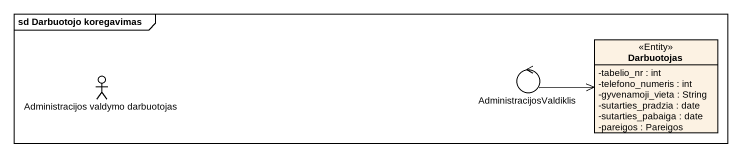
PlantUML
@startuml
mainframe sd Darbuotojo koregavimas
allowmixing
hide circle
hide empty members
skinparam classAttributeIconSize 0
class Darbuotojas <<Entity>> {
  -tabelio_nr : int
  -telefono_numeris : int
  -gyvenamoji_vieta : String
  -sutarties_pradzia : date
  -sutarties_pabaiga : date
  -pareigos : Pareigos
}
actor "Administracijos valdymo darbuotojas" as Administracijos_valdymo
control AdministracijosValdiklis
AdministracijosValdiklis -right-> Darbuotojas
@enduml
